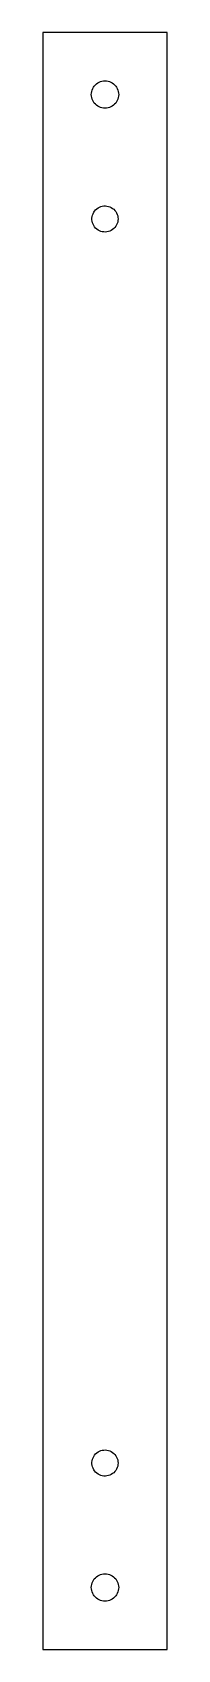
# Model space of a CAD drawing. Extents: x -10 to 10, y -130 to 130.
import ezdxf

# ---------------------------------------------------------------- set-up
doc = ezdxf.new("R2010")
doc.units = 0
doc.layers.get('0').update_dxf_attribs({"linetype": 'CONTINUOUS'})

msp = doc.modelspace()

# ---------------------------------------------------------------- linework, layer by layer
for points in [[(10, 130), (-10, 130), (-10, -130), (10, -130)], [(-0.246322, 117.814), (-0.489546, 117.855), (-0.726614, 117.923), (-0.954544, 118.018), (-1.17047, 118.137), (-1.37168, 118.28), (-1.55563, 118.444), (-1.72003, 118.628), (-1.86279, 118.83), (-1.98213, 119.045), (-2.07654, 119.273), (-2.14484, 119.51), (-2.18617, 119.754), (-2.2, 120), (-2.18617, 120.246), (-2.14484, 120.49), (-2.07654, 120.727), (-1.98213, 120.955), (-1.86279, 121.17), (-1.72003, 121.372), (-1.55563, 121.556), (-1.37168, 121.72), (-1.17047, 121.863), (-0.954544, 121.982), (-0.726614, 122.077), (-0.489546, 122.145), (-0.246322, 122.186), (0, 122.2), (0.246322, 122.186), (0.489546, 122.145), (0.726614, 122.077), (0.954544, 121.982), (1.17047, 121.863), (1.37168, 121.72), (1.55563, 121.556), (1.72003, 121.372), (1.86279, 121.17), (1.98213, 120.955), (2.07654, 120.727), (2.14484, 120.49), (2.18617, 120.246), (2.2, 120), (2.18617, 119.754), (2.14484, 119.51), (2.07654, 119.273), (1.98213, 119.045), (1.86279, 118.83), (1.72003, 118.628), (1.55563, 118.444), (1.37168, 118.28), (1.17047, 118.137), (0.954544, 118.018), (0.726614, 117.923), (0.489546, 117.855), (0.246322, 117.814), (0, 117.8)], [(-0.186471, 97.9083), (-0.432555, 97.945), (-0.672567, 98.0106), (-0.903137, 98.1041), (-1.12103, 98.2242), (-1.32318, 98.3693), (-1.50677, 98.5372), (-1.66919, 98.7257), (-1.80819, 98.9321), (-1.92181, 99.1534), (-2.00844, 99.3867), (-2.06688, 99.6285), (-2.09631, 99.8756), (-2.09631, 100.124), (-2.06688, 100.371), (-2.00844, 100.613), (-1.92181, 100.847), (-1.80819, 101.068), (-1.66919, 101.274), (-1.50677, 101.463), (-1.32318, 101.631), (-1.12103, 101.776), (-0.903137, 101.896), (-0.672567, 101.989), (-0.432555, 102.055), (-0.186471, 102.092), (0.06223, 102.099), (0.310058, 102.077), (0.553533, 102.026), (0.789238, 101.946), (1.01386, 101.839), (1.22426, 101.706), (1.41746, 101.549), (1.59077, 101.371), (1.74175, 101.173), (1.86828, 100.959), (1.96858, 100.731), (2.04125, 100.493), (2.08526, 100.248), (2.1, 100), (2.08526, 99.7516), (2.04125, 99.5067), (1.96858, 99.2688), (1.86828, 99.0411), (1.74175, 98.8268), (1.59077, 98.6291), (1.41746, 98.4506), (1.22426, 98.2938), (1.01386, 98.161), (0.789238, 98.054), (0.553533, 97.9743), (0.310058, 97.923), (0.06223, 97.9009)], [(-0.186471, -102.092), (-0.432555, -102.055), (-0.672567, -101.989), (-0.903137, -101.896), (-1.12103, -101.776), (-1.32318, -101.631), (-1.50677, -101.463), (-1.66919, -101.274), (-1.80819, -101.068), (-1.92181, -100.847), (-2.00844, -100.613), (-2.06688, -100.371), (-2.09631, -100.124), (-2.09631, -99.8756), (-2.06688, -99.6285), (-2.00844, -99.3867), (-1.92181, -99.1534), (-1.80819, -98.9321), (-1.66919, -98.7257), (-1.50677, -98.5372), (-1.32318, -98.3693), (-1.12103, -98.2242), (-0.903137, -98.1041), (-0.672567, -98.0106), (-0.432555, -97.945), (-0.186471, -97.9083), (0.06223, -97.9009), (0.310058, -97.923), (0.553533, -97.9743), (0.789238, -98.054), (1.01386, -98.161), (1.22426, -98.2938), (1.41746, -98.4506), (1.59077, -98.6291), (1.74175, -98.8268), (1.86828, -99.0411), (1.96858, -99.2688), (2.04125, -99.5067), (2.08526, -99.7516), (2.1, -100), (2.08526, -100.248), (2.04125, -100.493), (1.96858, -100.731), (1.86828, -100.959), (1.74175, -101.173), (1.59077, -101.371), (1.41746, -101.549), (1.22426, -101.706), (1.01386, -101.839), (0.789238, -101.946), (0.553533, -102.026), (0.310058, -102.077), (0.06223, -102.099)], [(-0.246322, -122.186), (-0.489546, -122.145), (-0.726614, -122.077), (-0.954544, -121.982), (-1.17047, -121.863), (-1.37168, -121.72), (-1.55563, -121.556), (-1.72003, -121.372), (-1.86279, -121.17), (-1.98213, -120.955), (-2.07654, -120.727), (-2.14484, -120.49), (-2.18617, -120.246), (-2.2, -120), (-2.18617, -119.754), (-2.14484, -119.51), (-2.07654, -119.273), (-1.98213, -119.045), (-1.86279, -118.83), (-1.72003, -118.628), (-1.55563, -118.444), (-1.37168, -118.28), (-1.17047, -118.137), (-0.954544, -118.018), (-0.726614, -117.923), (-0.489546, -117.855), (-0.246322, -117.814), (0, -117.8), (0.246322, -117.814), (0.489546, -117.855), (0.726614, -117.923), (0.954544, -118.018), (1.17047, -118.137), (1.37168, -118.28), (1.55563, -118.444), (1.72003, -118.628), (1.86279, -118.83), (1.98213, -119.045), (2.07654, -119.273), (2.14484, -119.51), (2.18617, -119.754), (2.2, -120), (2.18617, -120.246), (2.14484, -120.49), (2.07654, -120.727), (1.98213, -120.955), (1.86279, -121.17), (1.72003, -121.372), (1.55563, -121.556), (1.37168, -121.72), (1.17047, -121.863), (0.954544, -121.982), (0.726614, -122.077), (0.489546, -122.145), (0.246322, -122.186), (0, -122.2)]]:
    msp.add_lwpolyline(points, close=True)

doc.saveas('drawing.dxf')
